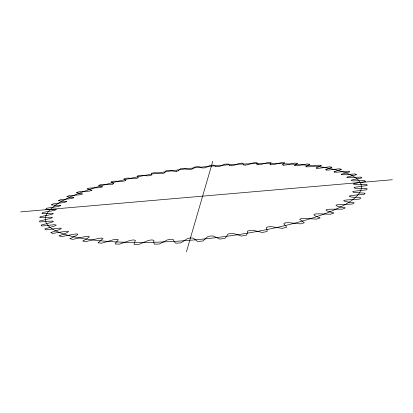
<?xml version="1.0" encoding="UTF-8"?>
<svg xmlns="http://www.w3.org/2000/svg" width="413" height="413" viewBox="0 0 413 413"><rect width="100%" height="100%" fill="white"/><g stroke="black" fill="none" stroke-linecap="round" stroke-linejoin="round"><path stroke-width="0.62" d="M354.158 187.874L355.5 188.307L367.074 188.715A164.741 37.237 -6.1 0 1 366.796 189.774L354.56 191.204L352.831 191.828M354.168 187.791L355.557 187.161L367.157 185.494A164.741 37.237 -6.1 0 0 366.93 184.508L355.113 184.446L353.59 184.043M243.494 164.808L242.689 163.156A164.741 37.237 -6.1 0 0 239.199 163.326L233.82 165.406L231.579 165.737M56.209 209.551L54.47 210.393L42.704 212.468A164.741 37.237 -6.1 0 0 41.93 213.506L52.239 213.253L53.411 213.531L51.899 214.373L40.185 216.753A164.741 37.237 -6.1 0 0 39.865 217.78C58.238 216.469 55.001 217.543 39.602 220.976A164.741 37.237 -6.1 0 0 39.767 221.972C54.583 220.645 60.35 220.33 41.104 225.064A164.741 37.237 -6.1 0 0 41.785 226.019L54.428 224.682L56.313 225.095L55.254 225.766L44.8 228.957A164.741 37.237 -6.1 0 0 46.029 229.855C55.502 228.709 72.404 225.575 50.794 232.576A164.741 37.237 -6.1 0 0 52.585 233.402C60.195 232.411 80.174 227.945 59.131 235.854A164.741 37.237 -6.1 0 0 61.491 236.582C67.51 235.761 89.342 230.041 69.818 238.704A164.741 37.237 -6.1 0 0 72.74 239.318C77.169 238.838 100.22 231.626 82.806 241.053A164.741 37.237 -6.1 0 0 86.265 241.533L98.748 238.316L101.779 238.1M346.91 177.156L356.595 174.668A164.741 37.237 -6.1 0 0 355.082 173.945L343.379 174.771L341.21 174.379M186.444 251.744L212.783 161.256M60.644 205.566L58.651 206.407L47.01 208.173A164.741 37.237 -6.1 0 0 45.817 209.205L56.204 209.494M66.57 201.621L64.423 202.447L52.941 203.919A164.741 37.237 -6.1 0 0 51.372 204.936L60.634 205.488M341.205 174.301L349.734 171.803A164.741 37.237 -6.1 0 0 347.865 171.173L336.688 172.231L334.473 172.076M73.844 197.755L71.428 198.581L60.334 199.737A164.741 37.237 -6.1 0 0 58.429 200.733L66.56 201.523M178.545 170.626L180.357 168.757A164.741 37.237 -6.1 0 1 183.888 168.292L188.214 169.485L190.166 169.454M334.102 171.808L341.474 169.33A164.741 37.237 -6.1 0 0 339.29 168.793L328.547 170.058L326.239 169.97M82.326 193.996L79.786 194.802L69.043 195.679A164.741 37.237 -6.1 0 0 66.834 196.645L73.829 197.636M352.81 191.864L353.838 192.422L365.071 193.212A164.741 37.237 -6.1 0 1 364.256 194.332L351.422 195.494L349.444 196.113M256.974 164.431L257.036 162.707A164.741 37.237 -6.1 0 0 253.597 162.758L247.423 164.813L245.121 165.102M316.286 167.921L321.391 165.546A164.741 37.237 -6.1 0 0 318.702 165.195L309.038 166.8L306.745 166.857M325.749 169.676L331.975 167.244A164.741 37.237 -6.1 0 0 329.522 166.8L319.239 168.251L316.91 168.225M102.372 186.913L99.518 187.698L89.781 188.029A164.741 37.237 -6.1 0 0 87.076 188.911L91.867 190.248M91.872 190.383L89.136 191.173L78.904 191.766A164.741 37.237 -6.1 0 0 76.431 192.695L82.316 193.873M305.857 166.522L309.874 164.235A164.741 37.237 -6.1 0 0 306.978 163.976L297.623 165.758L294.603 165.618M113.673 183.656L112.61 184.09M125.676 180.589L122.501 181.343L114.034 181.162A164.741 37.237 -6.1 0 0 110.963 181.942L113.652 183.506M282.616 164.787L284.562 162.737A164.741 37.237 -6.1 0 0 281.346 162.655L273.69 164.581L271.491 164.792M138.262 177.755L137.075 178.194M294.598 165.474L297.556 163.3A164.741 37.237 -6.1 0 0 294.484 163.13L286.116 164.973L283.679 165.128M270.05 164.431L271.011 162.531A164.741 37.237 -6.1 0 0 267.681 162.531L260.768 164.529L258.383 164.782M151.318 175.158L147.854 175.861L140.828 175.231A164.741 37.237 -6.1 0 0 137.498 175.892L138.221 177.564M164.751 172.815L163.228 173.29M178.488 170.708L176.527 171.25M349.408 196.154C351.303 197.987 357.668 196.779 360.802 197.946A164.741 37.237 -6.1 0 1 359.424 199.118C351.019 199.825 331.758 200 354.184 202.866A164.741 37.237 -6.1 0 1 352.237 204.068C345.351 204.543 323.906 204.032 345.18 207.889A164.741 37.237 -6.1 0 1 342.661 209.107C337.586 209.52 314.066 207.92 333.807 212.943A164.741 37.237 -6.1 0 1 330.72 214.151C326.869 214.6 302.894 211.719 320.137 217.93A164.741 37.237 -6.1 0 1 316.518 219.112L303.581 218.307L301.438 218.544L299.652 219.257L304.314 222.757A164.741 37.237 -6.1 0 1 300.21 223.882L288.444 222.612L285.316 222.912M112.739 184.053L110.364 184.435L101.531 184.487A164.741 37.237 -6.1 0 0 98.63 185.323L102.352 186.784M285.125 222.958C281.521 223.495 286.395 225.405 286.56 227.315A164.741 37.237 -6.1 0 1 282.027 228.363L271.279 226.618L267.856 226.897L266.132 227.728L267.005 229.633L267.165 231.512A164.741 37.237 -6.1 0 1 262.286 232.457L252.844 230.253L249.431 230.423L247.377 231.223L247.253 233.268L246.473 235.245A164.741 37.237 -6.1 0 1 241.347 236.06L233.433 233.422L230.211 233.469L227.728 234.264L226.618 236.381L224.904 238.42A164.741 37.237 -6.1 0 1 219.623 239.096L213.423 236.06L210.346 235.993L207.61 236.737L202.891 240.975A164.741 37.237 -6.1 0 1 197.574 241.491L193.263 238.131L190.636 237.909L187.471 238.58L180.899 242.849A164.741 37.237 -6.1 0 1 175.659 243.195L174.152 241.471L173.259 239.555L170.905 239.23L167.616 239.814L159.392 244.011A164.741 37.237 -6.1 0 1 154.333 244.176L153.765 242.338L153.868 240.32L151.886 239.901L148.489 240.392L138.804 244.439A164.741 37.237 -6.1 0 1 134.034 244.434L134.395 242.514L135.464 240.433L133.833 239.932L130.446 240.314L119.543 244.145A164.741 37.237 -6.1 0 1 115.139 243.975C115.16 242.173 120.601 239.473 117.075 239.323M136.78 178.256L134.576 178.483L127.173 178.075A164.741 37.237 -6.1 0 0 123.957 178.798L125.645 180.429M162.918 173.341L160.812 173.47L154.896 172.644A164.741 37.237 -6.1 0 0 151.478 173.243L151.339 174.998M176.687 171.23L174.441 171.343L169.284 170.326A164.741 37.237 -6.1 0 0 165.799 170.858L164.813 172.68M190.439 169.423L192.246 168.994L195.07 166.94A164.741 37.237 -6.1 0 1 198.627 166.547L202.117 167.905L204.012 167.921M204.327 167.89L206.164 167.497L209.84 165.422A164.741 37.237 -6.1 0 1 213.397 165.102L215.849 166.501M20.65 211.89L392.35 179.727M218.059 166.661L220.072 166.294L224.579 164.214A164.741 37.237 -6.1 0 1 228.115 163.971L229.752 165.499M217.78 166.682L215.885 166.537M231.461 165.742L229.824 165.587M245.043 165.102L243.567 164.947M258.533 164.782L256.994 164.601M271.196 164.787L270.066 164.611M283.819 165.133L282.652 164.957M116.848 239.313L113.714 239.633L101.934 243.164A164.741 37.237 -6.1 0 1 97.979 242.829L102.976 238.668L101.985 238.12M306.56 166.831L305.873 166.651M317.024 168.246L316.296 168.039M326.337 169.996L325.759 169.789M334.561 172.102L334.112 171.906M346.92 177.229L348.887 177.657L360.776 177.1A164.741 37.237 -6.1 0 1 361.896 177.915L352.077 179.898L351.076 180.404L352.831 180.889L364.777 180.631A164.741 37.237 -6.1 0 1 365.474 181.534L354.664 183.387L353.569 184.002M121.912 242.147A158.938 35.879 -6.1 0 0 361.421 187.59A158.938 35.879 -6.1 0 0 126.745 179.19A158.938 35.879 -6.1 0 0 121.912 242.147"/></g></svg>
